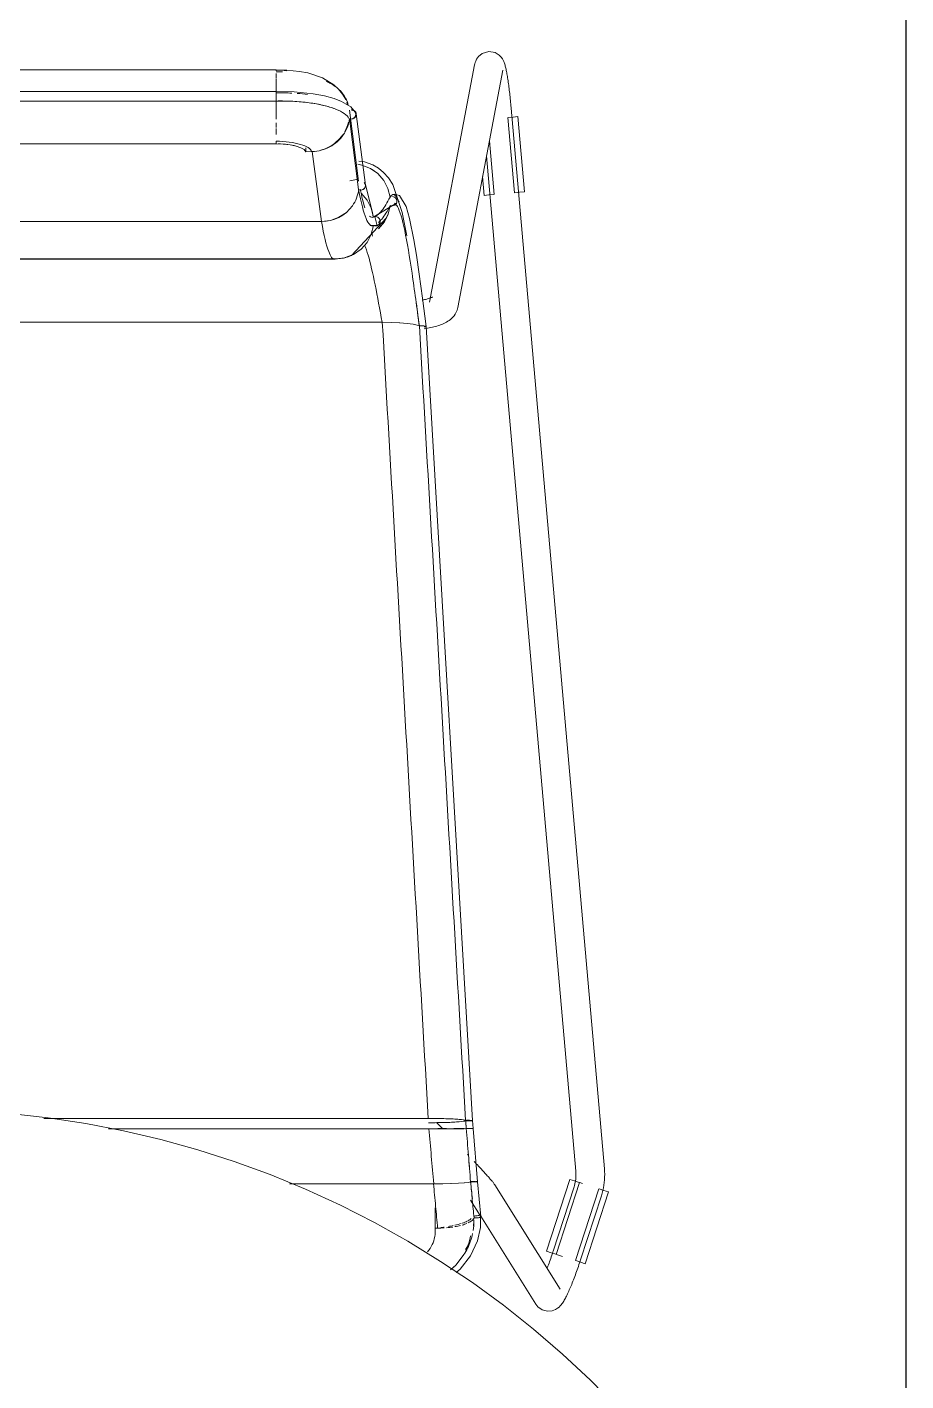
# Model space of a CAD drawing. Header units: millimetres. Extents: x 155927 to 317870, y -36033 to 97293.
# Drawn here: x 207523 to 207890, y 12593 to 13158 of the extents above; entities that cross this region are included whole.
import ezdxf

# ---------------------------------------------------------------- set-up
doc = ezdxf.new("R2010")
doc.units = ezdxf.units.MM
doc.header["$MEASUREMENT"] = 0
doc.layers.add('I-FURN', color=8, linetype='CONTINUOUS', lineweight=9)
doc.layers.add('I-WALL', color=7, linetype='CONTINUOUS', lineweight=9)

msp = doc.modelspace()

# ---------------------------------------------------------------- linework, layer by layer
at = {"layer": 'I-FURN'}
for p, q in [((207710.5, 13145.04), (207710.13, 13144.24)), ((207711.25, 13146.12), (207710.5, 13145.04)), ((207712.83, 13147.45), (207711.25, 13146.12)), ((207712.83, 13147.45), (207715.58, 13148.28)), ((207715.58, 13148.28), (207718.34, 13147.8)), ((207718.34, 13147.8), (207719.99, 13146.75)), ((207719.99, 13146.75), (207720.85, 13145.85)), ((207720.85, 13145.85), (207721.33, 13145.14)), ((207721.33, 13145.14), (207721.63, 13144.58)), ((207721.63, 13144.58), (207721.85, 13144.11)), ((207626.79, 13140.5), (207331.93, 13140.5)), ((207626.79, 13140.33), (207626.79, 13140.5)), ((207631.3, 13140.42), (207626.79, 13140.5)), ((207626.79, 13140.48), (207626.79, 13140.2)), ((207626.79, 13139.01), (207626.79, 13137.26)), ((207636.51, 13139.9), (207631.3, 13140.42)), ((207640.01, 13139.25), (207636.51, 13139.9)), ((207646.16, 13137.23), (207640.01, 13139.25)), ((207709.69, 13142.69), (207690.88, 13043.4)), ((207702.67, 13041.16), (207721.48, 13140.45)), ((207709.78, 13143.1), (207709.69, 13142.69)), ((207709.92, 13143.62), (207709.78, 13143.1)), ((207710.13, 13144.24), (207709.92, 13143.62)), ((207721.85, 13144.11), (207722.02, 13143.68)), ((207722.02, 13143.68), (207722.16, 13143.28)), ((207722.16, 13143.28), (207722.28, 13142.88)), ((207722.28, 13142.88), (207722.4, 13142.48)), ((207722.4, 13142.48), (207722.51, 13142.08)), ((207722.51, 13142.08), (207722.61, 13141.67)), ((207722.61, 13141.67), (207722.71, 13141.24)), ((207722.71, 13141.24), (207722.81, 13140.8)), ((207722.81, 13140.8), (207722.9, 13140.34)), ((207722.9, 13140.34), (207723, 13139.86)), ((207723, 13139.86), (207723.1, 13139.37)), ((207723.1, 13139.37), (207723.19, 13138.85)), ((207723.19, 13138.85), (207723.28, 13138.32)), ((207626.79, 13136.98), (207626.79, 13134.4)), ((207626.79, 13131.22), (207626.79, 13134.24)), ((207626.79, 13134.23), (207626.79, 13131.22)), ((207650.88, 13134.36), (207646.16, 13137.23)), ((207652.85, 13132.52), (207650.88, 13134.36)), ((207723.28, 13138.32), (207723.38, 13137.77)), ((207723.38, 13137.77), (207723.47, 13137.2)), ((207723.47, 13137.2), (207723.56, 13136.61)), ((207723.56, 13136.61), (207723.65, 13136.01)), ((207723.65, 13136.01), (207723.74, 13135.39)), ((207723.74, 13135.39), (207723.83, 13134.76)), ((207723.83, 13134.76), (207723.92, 13134.11)), ((207723.92, 13134.11), (207724.01, 13133.44)), ((207724.01, 13133.44), (207724.1, 13132.77)), ((207626.79, 13131.46), (207331.93, 13131.46)), ((207331.93, 13127.5), (207626.79, 13127.5)), ((207626.79, 13131.46), (207626.79, 13127.61)), ((207634.35, 13131.32), (207626.79, 13131.46)), ((207626.79, 13131.39), (207626.79, 13131.46)), ((207626.79, 13131.2), (207626.79, 13131.39)), ((207626.79, 13130.89), (207626.79, 13131.2)), ((207626.79, 13130.5), (207626.79, 13130.89)), ((207626.79, 13130.05), (207626.79, 13130.5)), ((207626.79, 13129.56), (207626.79, 13130.05)), ((207626.79, 13129.06), (207626.79, 13129.56)), ((207626.79, 13128.58), (207626.79, 13129.06)), ((207626.79, 13128.17), (207626.79, 13128.58)), ((207626.79, 13127.84), (207626.79, 13128.17)), ((207626.79, 13127.61), (207626.79, 13127.84)), ((207626.79, 13123.72), (207626.79, 13127.53)), ((207626.79, 13127.53), (207626.79, 13123.72)), ((207633.01, 13127.42), (207626.79, 13127.5)), ((207639.57, 13126.89), (207633.01, 13127.42)), ((207642.23, 13130.52), (207634.35, 13131.32)), ((207646.95, 13129.65), (207642.23, 13130.52)), ((207650.99, 13128.57), (207646.95, 13129.65)), ((207654.16, 13127.38), (207650.99, 13128.57)), ((207654.52, 13130.45), (207652.85, 13132.52)), ((207657.99, 13125.08), (207654.16, 13127.38)), ((207655.86, 13128.18), (207654.52, 13130.45)), ((207724.1, 13132.77), (207724.18, 13132.08)), ((207724.18, 13132.08), (207724.27, 13131.38)), ((207724.27, 13131.38), (207724.35, 13130.67)), ((207724.35, 13130.67), (207724.43, 13129.95)), ((207724.43, 13129.95), (207724.51, 13129.23)), ((207724.51, 13129.23), (207724.59, 13128.49)), ((207724.59, 13128.49), (207724.66, 13127.76)), ((207724.66, 13127.76), (207724.74, 13127.01)), ((207626.79, 13123.52), (207626.79, 13119.97)), ((207643.59, 13126.3), (207639.57, 13126.89)), ((207648.02, 13125.33), (207643.59, 13126.3)), ((207651.46, 13124.24), (207648.02, 13125.33)), ((207657.4, 13123.75), (207661.24, 13094.06)), ((207659.88, 13122.69), (207657.99, 13125.08)), ((207660.24, 13122.19), (207664.09, 13092.42)), ((207724.74, 13127.01), (207724.81, 13126.26)), ((207724.81, 13126.26), (207724.88, 13125.51)), ((207724.88, 13125.51), (207724.95, 13124.76)), ((207724.95, 13124.76), (207724.96, 13124.6)), ((207763.91, 12681.28), (207724.96, 13124.6)), ((207626.79, 13118.34), (207626.79, 13116.5)), ((207626.79, 13115.98), (207626.79, 13113.51)), ((207661.26, 13090.51), (207657.42, 13120.21)), ((207658.17, 13117.78), (207657.85, 13120.22)), ((207723.54, 13120.62), (207726.3, 13089.21)), ((207723.67, 13120.64), (207725.73, 13120.82)), ((207725.73, 13120.82), (207727.78, 13121)), ((207727.78, 13121), (207730.54, 13089.59)), ((207717.86, 13088.47), (207715.88, 13110.95)), ((207626.79, 13109.66), (207331.93, 13109.66)), ((207331.93, 13109.6), (207626.79, 13109.6)), ((207626.79, 13109.6), (207629.82, 13109.49)), ((207629.82, 13109.49), (207632.67, 13109.17)), ((207632.67, 13109.17), (207635.17, 13108.66)), ((207635.17, 13108.66), (207637.15, 13107.99)), ((207637.15, 13107.99), (207638.5, 13107.2)), ((207638.5, 13107.2), (207639.14, 13106.34)), ((207639.14, 13106.34), (207639.14, 13108.01)), ((207639.14, 13106.34), (207641.86, 13106.41)), ((207641.86, 13106.41), (207645.72, 13077.13)), ((207660.89, 13101.12), (207662.63, 13100.75)), ((207662.64, 13100.75), (207660.9, 13101.12)), ((207663.63, 13102.09), (207661.36, 13102.38)), ((207666.15, 13099.35), (207662.64, 13100.75)), ((207667.23, 13100.8), (207663.63, 13102.09)), ((207669.24, 13097.18), (207666.15, 13099.35)), ((207669.5, 13099.45), (207667.23, 13100.8)), ((207671.67, 13097.68), (207669.5, 13099.45)), ((207714.67, 13104.58), (207751.95, 12680.23)), ((207661.12, 13094.84), (207657.63, 13094.15)), ((207663.85, 13093.09), (207663.56, 13093.48)), ((207666.87, 13098.93), (207669.24, 13097.18)), ((207671.72, 13094.35), (207669.24, 13097.18)), ((207673.66, 13095.43), (207671.67, 13097.68)), ((207673.46, 13091.03), (207671.72, 13094.35)), ((207675.48, 13092.61), (207673.66, 13095.43)), ((207712.93, 13095.99), (207713.63, 13088.1)), ((207661.73, 13090.35), (207662.23, 13090.32)), ((207662.23, 13090.32), (207662.72, 13090.4)), ((207664.76, 13086.14), (207662.25, 13089.02)), ((207662.72, 13090.4), (207663.17, 13090.59)), ((207663.17, 13090.59), (207663.56, 13090.89)), ((207663.56, 13090.89), (207663.85, 13091.27)), ((207664.04, 13092.65), (207663.85, 13093.09)), ((207663.85, 13091.27), (207664.04, 13091.71)), ((207664.11, 13092.18), (207664.04, 13092.65)), ((207664.04, 13091.71), (207664.11, 13092.18)), ((207664.08, 13092.49), (207667.05, 13080.88)), ((207674.36, 13087.4), (207673.46, 13091.03)), ((207676.18, 13088.62), (207675.27, 13088.32)), ((207679.47, 13080.89), (207675.48, 13092.61)), ((207678.37, 13088.09), (207676.18, 13088.62)), ((207681.14, 13083.45), (207678.37, 13088.09)), ((207715.67, 13088.28), (207713.63, 13088.1)), ((207717.73, 13088.46), (207715.67, 13088.28)), ((207728.49, 13089.41), (207726.43, 13089.22)), ((207730.54, 13089.59), (207728.49, 13089.41)), ((207656.14, 13081), (207658.63, 13083.75)), ((207666.51, 13082.75), (207664.76, 13086.14)), ((207667.4, 13079.03), (207666.51, 13082.75)), ((207677.04, 13084.84), (207667.65, 13079.13)), ((207674.41, 13083.92), (207673.62, 13080.3)), ((207673.63, 13080.3), (207674.41, 13083.91)), ((207674.83, 13087.57), (207674.36, 13087.4)), ((207674.36, 13087.4), (207674.83, 13087.56)), ((207674.89, 13083.77), (207674.41, 13083.92)), ((207674.41, 13083.91), (207674.89, 13083.76)), ((207675.39, 13083.74), (207674.89, 13083.77)), ((207674.89, 13083.76), (207675.39, 13083.73)), ((207675.33, 13087.61), (207675.82, 13087.53)), ((207675.83, 13087.53), (207675.33, 13087.61)), ((207675.88, 13083.83), (207675.39, 13083.74)), ((207675.39, 13083.73), (207675.88, 13083.82)), ((207675.82, 13087.53), (207676.28, 13087.34)), ((207676.28, 13087.34), (207675.83, 13087.53)), ((207676.33, 13084.03), (207675.88, 13083.83)), ((207675.88, 13083.82), (207676.33, 13084.03)), ((207676.28, 13087.34), (207676.67, 13087.03)), ((207676.67, 13087.03), (207676.28, 13087.34)), ((207676.7, 13084.35), (207676.33, 13084.03)), ((207676.33, 13084.03), (207676.71, 13084.35)), ((207676.67, 13087.03), (207676.97, 13086.64)), ((207676.97, 13086.64), (207676.67, 13087.03)), ((207676.99, 13084.75), (207676.7, 13084.35)), ((207676.71, 13084.35), (207677, 13084.75)), ((207676.97, 13086.64), (207677.16, 13086.18)), ((207677.17, 13086.18), (207676.97, 13086.64)), ((207677.18, 13085.21), (207676.99, 13084.75)), ((207677, 13084.75), (207677.18, 13085.21)), ((207677.16, 13086.18), (207677.23, 13085.7)), ((207677.24, 13085.7), (207677.17, 13086.18)), ((207677.23, 13085.7), (207677.18, 13085.21)), ((207677.18, 13085.21), (207677.24, 13085.7)), ((207682.55, 13078.45), (207681.14, 13083.45)), ((207645.72, 13077.13), (207313, 13077.13)), ((207313, 13077.13), (207645.72, 13077.13)), ((207645.72, 13077.13), (207649.49, 13077.61)), ((207649.49, 13077.61), (207653.03, 13078.93)), ((207653.03, 13078.93), (207656.14, 13081)), ((207672.93, 13078.65), (207658.33, 13062.95)), ((207667.05, 13080.88), (207667.37, 13079.01)), ((207667.4, 13079.03), (207667.87, 13079.19)), ((207667.87, 13079.19), (207667.4, 13079.03)), ((207667.87, 13079.19), (207668.37, 13079.23)), ((207668.37, 13079.23), (207667.87, 13079.19)), ((207668.92, 13075.42), (207668.08, 13079.32)), ((207668.37, 13079.23), (207668.86, 13079.15)), ((207668.86, 13079.15), (207668.37, 13079.23)), ((207668.86, 13079.15), (207669.31, 13078.95)), ((207669.31, 13078.95), (207668.86, 13079.15)), ((207669.31, 13078.95), (207669.69, 13078.63)), ((207669.7, 13078.63), (207669.31, 13078.95)), ((207671.98, 13076.98), (207669.58, 13074.14)), ((207669.59, 13074.14), (207671.99, 13076.98)), ((207669.69, 13078.63), (207669.99, 13078.23)), ((207669.99, 13078.23), (207669.7, 13078.63)), ((207669.99, 13078.23), (207670.17, 13077.77)), ((207670.18, 13077.77), (207669.99, 13078.23)), ((207670.17, 13076.79), (207669.99, 13076.33)), ((207669.99, 13076.33), (207670.18, 13076.79)), ((207670.17, 13077.77), (207670.24, 13077.28)), ((207670.24, 13077.28), (207670.17, 13076.79)), ((207670.25, 13077.28), (207670.18, 13077.77)), ((207670.18, 13076.79), (207670.25, 13077.28)), ((207673.62, 13080.3), (207671.98, 13076.98)), ((207671.99, 13076.98), (207673.63, 13080.3)), ((207681.37, 13071.23), (207679.47, 13080.89)), ((207684.35, 13069.44), (207682.55, 13078.45)), ((207666.48, 13071.75), (207664.75, 13068.42)), ((207664.76, 13068.42), (207666.49, 13071.75)), ((207669.22, 13075.56), (207666.34, 13075.51)), ((207666.51, 13071.81), (207667.4, 13075.52)), ((207667.87, 13075.37), (207667.4, 13075.53)), ((207667.4, 13075.52), (207667.87, 13075.36)), ((207668.37, 13075.33), (207667.87, 13075.37)), ((207667.87, 13075.36), (207668.37, 13075.32)), ((207668.86, 13075.41), (207668.37, 13075.33)), ((207668.37, 13075.32), (207668.86, 13075.41)), ((207669.31, 13075.61), (207668.86, 13075.41)), ((207668.86, 13075.41), (207669.31, 13075.61)), ((207669.69, 13075.93), (207669.31, 13075.61)), ((207669.31, 13075.61), (207669.7, 13075.92)), ((207669.99, 13076.33), (207669.69, 13075.93)), ((207669.7, 13075.92), (207669.99, 13076.33)), ((207662.25, 13065.55), (207659.11, 13063.38)), ((207659.11, 13063.37), (207662.25, 13065.54)), ((207664.75, 13068.42), (207662.25, 13065.55)), ((207662.25, 13065.54), (207664.76, 13068.42)), ((207685.38, 13063.12), (207684.35, 13069.44)), ((207651.75, 13061.53), (207306.97, 13061.53)), ((207306.97, 13061.53), (207651.75, 13061.53)), ((207307.5, 13061.38), (207612.3, 13061.38)), ((207612.3, 13061.38), (207651.21, 13061.38)), ((207654.96, 13061.82), (207651.21, 13061.38)), ((207655.54, 13062.01), (207651.75, 13061.54)), ((207651.75, 13061.53), (207655.54, 13062.01)), ((207659.43, 13063.55), (207654.96, 13061.82)), ((207659.11, 13063.38), (207655.54, 13062.01)), ((207655.54, 13062.01), (207659.11, 13063.37)), ((207658.33, 13062.95), (207656.4, 13062.25)), ((207686.57, 13055.1), (207685.38, 13063.12)), ((207687.92, 13045.17), (207686.57, 13055.1)), ((207688.33, 13044.42), (207687.84, 13044.32)), ((207689.47, 13033.32), (207687.92, 13045.17)), ((207688.8, 13044.52), (207688.33, 13044.42)), ((207689.24, 13044.63), (207688.8, 13044.52)), ((207689.67, 13044.73), (207689.24, 13044.63)), ((207690.06, 13044.84), (207689.67, 13044.73)), ((207690.43, 13044.95), (207690.06, 13044.84)), ((207690.76, 13045.06), (207690.43, 13044.95)), ((207691.07, 13045.16), (207690.76, 13045.06)), ((207691.33, 13045.26), (207691.07, 13045.16)), ((207691.57, 13045.36), (207691.33, 13045.26)), ((207691.76, 13045.45), (207691.57, 13045.36)), ((207691.91, 13045.52), (207691.76, 13045.45)), ((207692, 13045.57), (207691.91, 13045.52)), ((207692.07, 13045.61), (207692, 13045.57)), ((207692.1, 13045.63), (207692.07, 13045.61)), ((207700.62, 13037.2), (207700.09, 13036.69)), ((207701.13, 13037.8), (207700.62, 13037.2)), ((207701.61, 13038.49), (207701.13, 13037.8)), ((207702.05, 13039.28), (207701.61, 13038.49)), ((207702.41, 13040.17), (207702.05, 13039.28)), ((207702.67, 13041.16), (207702.41, 13040.17)), ((207671.06, 13035.03), (207287.66, 13035.03)), ((207287.66, 13035.03), (207671.06, 13035.03)), ((207674.83, 13034.97), (207671.06, 13035.03)), ((207671.14, 13035.03), (207674.83, 13034.97)), ((207678.36, 13034.82), (207674.83, 13034.97)), ((207674.89, 13034.97), (207678.37, 13034.82)), ((207681.47, 13034.58), (207678.36, 13034.82)), ((207678.41, 13034.82), (207681.47, 13034.58)), ((207683.96, 13034.27), (207681.47, 13034.58)), ((207681.5, 13034.58), (207683.96, 13034.27)), ((207685.71, 13033.9), (207683.96, 13034.27)), ((207683.97, 13034.27), (207685.71, 13033.9)), ((207685.71, 13033.9), (207686.61, 13033.5)), ((207686.61, 13033.5), (207685.71, 13033.9)), ((207687.08, 13033.52), (207686.61, 13033.5)), ((207686.61, 13033.5), (207687.08, 13033.52)), ((207687.58, 13033.53), (207687.08, 13033.52)), ((207687.08, 13033.52), (207687.58, 13033.53)), ((207688.07, 13033.52), (207687.58, 13033.53)), ((207687.58, 13033.53), (207688.07, 13033.52)), ((207688.52, 13033.5), (207688.07, 13033.52)), ((207688.07, 13033.52), (207688.53, 13033.5)), ((207688.91, 13033.46), (207688.52, 13033.5)), ((207688.53, 13033.5), (207688.91, 13033.46)), ((207688.56, 13033.13), (207688.94, 13033.17)), ((207688.94, 13033.17), (207688.56, 13033.13)), ((207689.37, 13032.41), (207688.67, 13032.29)), ((207689.21, 13033.42), (207688.91, 13033.46)), ((207688.91, 13033.46), (207689.21, 13033.42)), ((207688.94, 13033.17), (207689.23, 13033.21)), ((207689.23, 13033.21), (207688.94, 13033.17)), ((207690.06, 13032.53), (207689.37, 13032.41)), ((207689.41, 13033.26), (207689.47, 13033.32)), ((207689.48, 13033.31), (207689.42, 13033.26)), ((207689.48, 13033.31), (207708.76, 12701.41)), ((207690.75, 13032.67), (207690.06, 13032.53)), ((207691.41, 13032.81), (207690.75, 13032.67)), ((207692.07, 13032.96), (207691.41, 13032.81)), ((207692.71, 13033.12), (207692.07, 13032.96)), ((207693.34, 13033.3), (207692.71, 13033.12)), ((207693.96, 13033.48), (207693.34, 13033.3)), ((207694.56, 13033.67), (207693.96, 13033.48)), ((207695.16, 13033.88), (207694.56, 13033.67)), ((207695.74, 13034.1), (207695.16, 13033.88)), ((207696.31, 13034.33), (207695.74, 13034.1)), ((207696.87, 13034.59), (207696.31, 13034.33)), ((207697.42, 13034.86), (207696.87, 13034.59)), ((207697.95, 13035.15), (207697.42, 13034.86)), ((207698.5, 13035.47), (207697.95, 13035.15)), ((207699.03, 13035.83), (207698.5, 13035.47)), ((207699.56, 13036.23), (207699.03, 13035.83)), ((207700.09, 13036.69), (207699.56, 13036.23)), ((207531.53, 12702.58), (207515.63, 12704.35)), ((207690.31, 12702.3), (207529.74, 12702.3)), ((207529.74, 12702.3), (207690.31, 12702.3)), ((207547.35, 12700.18), (207531.53, 12702.58)), ((207563.06, 12697.14), (207547.35, 12700.18)), ((207690.58, 12697.98), (207556.83, 12697.98)), ((207556.83, 12697.98), (207690.58, 12697.98)), ((207694.1, 12702.27), (207690.31, 12702.3)), ((207690.42, 12700.51), (207694.1, 12700.54)), ((207694.36, 12697.99), (207690.58, 12697.98)), ((207690.58, 12697.98), (207694.36, 12697.99)), ((207696.37, 12697.99), (207693.8, 12700.66)), ((207697.66, 12702.2), (207694.1, 12702.27)), ((207694.1, 12700.54), (207697.65, 12700.62)), ((207697.93, 12697.99), (207694.36, 12697.99)), ((207694.36, 12697.99), (207697.93, 12697.99)), ((207694.37, 12698.11), (207697.92, 12698.1)), ((207697.93, 12698.1), (207694.37, 12698.11)), ((207697.65, 12700.62), (207700.77, 12700.74)), ((207700.79, 12702.07), (207697.66, 12702.2)), ((207701.06, 12698), (207697.93, 12697.99)), ((207697.93, 12697.99), (207701.06, 12698)), ((207700.77, 12700.74), (207703.27, 12700.9)), ((207703.29, 12701.91), (207700.79, 12702.07)), ((207701.05, 12698.09), (207703.54, 12698.08)), ((207703.55, 12698.08), (207701.05, 12698.09)), ((207701.06, 12698), (207703.57, 12698.01)), ((207703.56, 12698.01), (207701.07, 12698)), ((207703.27, 12700.9), (207705.02, 12701.1)), ((207705.04, 12701.72), (207703.29, 12701.91)), ((207703.54, 12698.08), (207705.3, 12698.07)), ((207705.3, 12698.07), (207703.55, 12698.08)), ((207705.31, 12698.02), (207703.57, 12698.01)), ((207703.57, 12698.01), (207705.32, 12698.02)), ((207705.02, 12701.1), (207705.92, 12701.31)), ((207705.93, 12701.51), (207705.04, 12701.72)), ((207706.2, 12698.04), (207705.31, 12698.02)), ((207705.32, 12698.02), (207706.2, 12698.04)), ((207705.92, 12701.31), (207706.39, 12701.3)), ((207706.4, 12701.51), (207705.93, 12701.51)), ((207706.19, 12698.05), (207706.66, 12698.05)), ((207706.67, 12698.05), (207706.2, 12698.05)), ((207706.67, 12698.04), (207706.2, 12698.04)), ((207706.2, 12698.04), (207706.67, 12698.04)), ((207706.39, 12701.3), (207706.89, 12701.3)), ((207706.9, 12701.52), (207706.4, 12701.51)), ((207706.66, 12698.05), (207707.16, 12698.05)), ((207707.16, 12698.05), (207706.67, 12698.05)), ((207707.17, 12698.04), (207706.67, 12698.04)), ((207706.67, 12698.04), (207707.17, 12698.04)), ((207706.89, 12701.3), (207707.38, 12701.3)), ((207707.39, 12701.51), (207706.9, 12701.52)), ((207707.16, 12698.05), (207707.65, 12698.05)), ((207707.65, 12698.05), (207707.16, 12698.05)), ((207707.66, 12698.04), (207707.17, 12698.04)), ((207707.17, 12698.04), (207707.66, 12698.04)), ((207707.38, 12701.3), (207707.83, 12701.31)), ((207707.84, 12701.5), (207707.39, 12701.51)), ((207707.65, 12698.05), (207708.1, 12698.05)), ((207708.11, 12698.05), (207707.65, 12698.05)), ((207708.11, 12698.04), (207707.66, 12698.04)), ((207707.66, 12698.04), (207708.11, 12698.04)), ((207707.83, 12701.31), (207708.21, 12701.33)), ((207708.22, 12701.48), (207707.84, 12701.5)), ((207708.1, 12698.05), (207708.48, 12698.05)), ((207708.49, 12698.05), (207708.11, 12698.05)), ((207708.49, 12698.04), (207708.11, 12698.04)), ((207708.11, 12698.04), (207708.49, 12698.04)), ((207708.21, 12701.33), (207708.51, 12701.35)), ((207708.51, 12701.46), (207708.22, 12701.48)), ((207708.48, 12698.05), (207708.78, 12698.05)), ((207708.78, 12698.05), (207708.49, 12698.05)), ((207708.78, 12698.04), (207708.49, 12698.04)), ((207708.49, 12698.04), (207708.79, 12698.04)), ((207708.7, 12701.43), (207708.51, 12701.46)), ((207708.51, 12701.35), (207708.7, 12701.38)), ((207708.76, 12701.41), (207708.7, 12701.43)), ((207708.7, 12701.38), (207708.76, 12701.41)), ((207709.04, 12698.05), (207708.77, 12701.41)), ((207708.78, 12698.05), (207708.97, 12698.05)), ((207708.97, 12698.05), (207708.78, 12698.04)), ((207708.97, 12698.05), (207708.78, 12698.05)), ((207708.79, 12698.04), (207708.97, 12698.05)), ((207708.97, 12698.05), (207709.04, 12698.05)), ((207709.04, 12698.05), (207708.97, 12698.05)), ((207708.97, 12698.05), (207709.04, 12698.05)), ((207709.04, 12698.05), (207708.97, 12698.05)), ((207709.04, 12698.05), (207710.86, 12675.85)), ((207578.63, 12693.48), (207563.06, 12697.14)), ((207594.05, 12689.2), (207578.63, 12693.48)), ((207609.28, 12684.31), (207594.05, 12689.2)), ((207707.14, 12686.8), (207706.65, 12687.31)), ((207624.3, 12678.81), (207609.28, 12684.31)), ((207709.95, 12683.83), (207709.49, 12684.32)), ((207710.4, 12683.36), (207709.95, 12683.83)), ((207710.84, 12682.89), (207710.4, 12683.36)), ((207711.27, 12682.42), (207710.84, 12682.89)), ((207711.69, 12681.97), (207711.27, 12682.42)), ((207712.11, 12681.53), (207711.69, 12681.97)), ((207712.51, 12681.09), (207712.11, 12681.53)), ((207712.9, 12680.67), (207712.51, 12681.09)), ((207713.28, 12680.25), (207712.9, 12680.67)), ((207763.92, 12681.24), (207763.91, 12681.28)), ((207763.99, 12680.1), (207763.92, 12681.24)), ((207639.1, 12672.72), (207624.3, 12678.81)), ((207632.4, 12675.02), (207692.52, 12675.02)), ((207692.52, 12675.02), (207632.4, 12675.02)), ((207692.52, 12675.02), (207696.28, 12675.04)), ((207696.28, 12675.04), (207692.64, 12675.02)), ((207699.82, 12675.12), (207696.37, 12675.04)), ((207696.38, 12675.04), (207699.81, 12675.12)), ((207699.81, 12675.12), (207702.91, 12675.23)), ((207702.92, 12675.23), (207699.88, 12675.12)), ((207702.91, 12675.23), (207705.39, 12675.38)), ((207705.39, 12675.38), (207702.95, 12675.23)), ((207705.39, 12675.38), (207707.13, 12675.56)), ((207707.13, 12675.56), (207705.41, 12675.38)), ((207708.01, 12675.75), (207707.13, 12675.56)), ((207707.13, 12675.56), (207708.02, 12675.75)), ((207708.48, 12675.75), (207708.01, 12675.75)), ((207708.02, 12675.75), (207708.49, 12675.75)), ((207708.5, 12675.95), (207708.03, 12675.94)), ((207708.03, 12675.94), (207708.5, 12675.95)), ((207708.98, 12675.74), (207708.48, 12675.75)), ((207708.49, 12675.75), (207708.99, 12675.74)), ((207709, 12675.95), (207708.5, 12675.95)), ((207708.5, 12675.95), (207709, 12675.95)), ((207709.47, 12675.75), (207708.98, 12675.74)), ((207708.99, 12675.74), (207709.48, 12675.75)), ((207709.49, 12675.94), (207709, 12675.95)), ((207709, 12675.95), (207709.49, 12675.94)), ((207709.93, 12675.76), (207709.47, 12675.75)), ((207709.48, 12675.75), (207709.93, 12675.76)), ((207709.94, 12675.93), (207709.49, 12675.94)), ((207709.49, 12675.94), (207709.94, 12675.93)), ((207709.93, 12675.76), (207710.31, 12675.77)), ((207710.31, 12675.77), (207709.93, 12675.76)), ((207710.1, 12675.93), (207709.94, 12675.93)), ((207709.94, 12675.93), (207710.1, 12675.93)), ((207710.31, 12675.77), (207710.61, 12675.8)), ((207710.6, 12675.8), (207710.31, 12675.77)), ((207710.62, 12675.9), (207710.32, 12675.92)), ((207710.32, 12675.92), (207710.61, 12675.9)), ((207710.61, 12675.9), (207710.8, 12675.87)), ((207710.61, 12675.8), (207710.8, 12675.82)), ((207710.8, 12675.87), (207710.62, 12675.9)), ((207710.87, 12675.85), (207710.8, 12675.87)), ((207710.8, 12675.87), (207710.86, 12675.85)), ((207710.86, 12675.85), (207710.8, 12675.82)), ((207710.8, 12675.82), (207710.87, 12675.85)), ((207710.87, 12675.85), (207712.29, 12661.35)), ((207713.65, 12679.85), (207713.28, 12680.25)), ((207714.01, 12679.46), (207713.65, 12679.85)), ((207714.35, 12679.08), (207714.01, 12679.46)), ((207714.68, 12678.72), (207714.35, 12679.08)), ((207714.99, 12678.37), (207714.68, 12678.72)), ((207715.3, 12678.03), (207714.99, 12678.37)), ((207715.58, 12677.71), (207715.3, 12678.03)), ((207715.86, 12677.4), (207715.58, 12677.71)), ((207716.11, 12677.1), (207715.86, 12677.4)), ((207716.36, 12676.82), (207716.11, 12677.1)), ((207716.59, 12676.56), (207716.36, 12676.82)), ((207716.8, 12676.31), (207716.59, 12676.56)), ((207717, 12676.06), (207716.8, 12676.31)), ((207717.19, 12675.83), (207717, 12676.06)), ((207717.37, 12675.61), (207717.19, 12675.83)), ((207717.54, 12675.39), (207717.37, 12675.61)), ((207717.72, 12675.16), (207717.54, 12675.39)), ((207717.9, 12674.9), (207717.72, 12675.16)), ((207718.12, 12674.58), (207717.9, 12674.9)), ((207749.47, 12676.81), (207739.78, 12646.81)), ((207743.82, 12645.5), (207753.51, 12675.51)), ((207749.47, 12676.81), (207751.42, 12676.18)), ((207751.58, 12674.97), (207751.41, 12674.33)), ((207751.42, 12676.18), (207753.39, 12675.55)), ((207751.72, 12675.62), (207751.58, 12674.97)), ((207751.83, 12676.27), (207751.72, 12675.62)), ((207751.92, 12676.93), (207751.83, 12676.27)), ((207751.98, 12677.59), (207751.92, 12676.93)), ((207751.96, 12680.23), (207752, 12679.57)), ((207752.01, 12678.25), (207751.98, 12677.59)), ((207752, 12679.57), (207752.02, 12678.91)), ((207752.02, 12678.91), (207752.01, 12678.25)), ((207753.61, 12675.48), (207754.77, 12675.1)), ((207763.68, 12674.4), (207763.84, 12675.54)), ((207763.84, 12675.54), (207763.94, 12676.67)), ((207763.94, 12676.67), (207764, 12677.81)), ((207764.02, 12678.96), (207763.99, 12680.1)), ((207764, 12677.81), (207764.02, 12678.96)), ((207653.63, 12666.04), (207639.1, 12672.72)), ((207745.42, 12630.99), (207718.12, 12674.58)), ((207751.21, 12673.67), (207742.5, 12646.86)), ((207751.22, 12673.7), (207751.21, 12673.67)), ((207751.41, 12674.33), (207751.22, 12673.7)), ((207761.58, 12672.9), (207751.89, 12642.9)), ((207753.91, 12643.15), (207762.63, 12669.97)), ((207765.62, 12671.6), (207755.93, 12641.59)), ((207761.7, 12672.87), (207763.67, 12672.23)), ((207762.63, 12669.97), (207762.96, 12671.06)), ((207762.96, 12671.06), (207763.24, 12672.16)), ((207763.24, 12672.16), (207763.49, 12673.28)), ((207763.49, 12673.28), (207763.68, 12674.4)), ((207763.67, 12672.23), (207765.62, 12671.6)), ((207667.89, 12658.78), (207653.63, 12666.04)), ((207693.23, 12655.22), (207693.23, 12664.97)), ((207707.95, 12668.21), (207712.01, 12661.73)), ((207681.85, 12650.96), (207667.89, 12658.78)), ((207712.08, 12656.79), (207712.17, 12662.25)), ((207712.22, 12661.39), (207735.25, 12624.62)), ((207694.22, 12656.46), (207693.17, 12656.46)), ((207710.87, 12651.14), (207712.08, 12656.79)), ((207695.48, 12642.58), (207681.85, 12650.96)), ((207705.39, 12645.53), (207707.3, 12649.22)), ((207707.96, 12644.83), (207710.87, 12651.14)), ((207741.73, 12646.18), (207739.78, 12646.81)), ((207742.16, 12645.84), (207742.39, 12646.53)), ((207742.39, 12646.53), (207742.5, 12646.86)), ((207708.77, 12633.67), (207695.48, 12642.58)), ((207699.56, 12639.01), (207701.89, 12640.96)), ((207701.89, 12640.96), (207705.39, 12645.53)), ((207703.63, 12639.3), (207707.96, 12644.83)), ((207740.29, 12640.5), (207740.53, 12641.14)), ((207740.53, 12641.14), (207740.76, 12641.79)), ((207740.76, 12641.79), (207741, 12642.44)), ((207741, 12642.44), (207741.23, 12643.11)), ((207741.23, 12643.11), (207741.47, 12643.78)), ((207741.47, 12643.78), (207741.7, 12644.46)), ((207741.7, 12644.46), (207741.93, 12645.15)), ((207743.7, 12645.54), (207741.73, 12646.18)), ((207741.93, 12645.15), (207742.16, 12645.84)), ((207743.92, 12645.47), (207746.4, 12644.67)), ((207753.98, 12642.22), (207752.01, 12642.86)), ((207753.02, 12640.48), (207753.27, 12641.22)), ((207753.27, 12641.22), (207753.52, 12641.95)), ((207753.52, 12641.95), (207753.76, 12642.69)), ((207753.76, 12642.69), (207753.91, 12643.15)), ((207755.93, 12641.59), (207753.98, 12642.22)), ((207701.92, 12637.93), (207703.63, 12639.3)), ((207740.06, 12639.88), (207740.29, 12640.5)), ((207750.99, 12634.88), (207751.25, 12635.54)), ((207751.25, 12635.54), (207751.5, 12636.22)), ((207751.5, 12636.22), (207751.76, 12636.91)), ((207751.76, 12636.91), (207752.01, 12637.61)), ((207752.01, 12637.61), (207752.27, 12638.32)), ((207752.27, 12638.32), (207752.52, 12639.03)), ((207752.52, 12639.03), (207752.77, 12639.75)), ((207752.77, 12639.75), (207753.02, 12640.48)), ((207721.69, 12624.24), (207708.77, 12633.67)), ((207748.54, 12629.03), (207748.78, 12629.54)), ((207748.78, 12629.54), (207749.01, 12630.07)), ((207749.01, 12630.07), (207749.25, 12630.61)), ((207749.25, 12630.61), (207749.5, 12631.18)), ((207749.5, 12631.18), (207749.74, 12631.75)), ((207749.74, 12631.75), (207749.99, 12632.35)), ((207749.99, 12632.35), (207750.24, 12632.96)), ((207750.24, 12632.96), (207750.49, 12633.59)), ((207750.49, 12633.59), (207750.74, 12634.23)), ((207750.74, 12634.23), (207750.99, 12634.88)), ((207734.22, 12614.29), (207721.69, 12624.24)), ((207736.15, 12623.5), (207735.25, 12624.62)), ((207745, 12623.47), (207745.47, 12623.94)), ((207745.47, 12623.94), (207745.84, 12624.36)), ((207745.84, 12624.36), (207746.15, 12624.76)), ((207746.15, 12624.76), (207746.43, 12625.16)), ((207746.43, 12625.16), (207746.68, 12625.54)), ((207746.68, 12625.54), (207746.92, 12625.93)), ((207746.92, 12625.93), (207747.16, 12626.33)), ((207747.16, 12626.33), (207747.39, 12626.74)), ((207747.39, 12626.74), (207747.62, 12627.17)), ((207747.62, 12627.17), (207747.85, 12627.61)), ((207747.85, 12627.61), (207748.08, 12628.07)), ((207748.08, 12628.07), (207748.31, 12628.54)), ((207748.31, 12628.54), (207748.54, 12629.03)), ((207736.15, 12623.5), (207737.88, 12622.28)), ((207737.88, 12622.28), (207740.11, 12621.69)), ((207740.11, 12621.69), (207742.08, 12621.86)), ((207742.08, 12621.86), (207743.46, 12622.39)), ((207743.46, 12622.39), (207744.37, 12622.95)), ((207744.37, 12622.95), (207745, 12623.47)), ((207746.34, 12603.85), (207734.22, 12614.29)), ((207758.04, 12592.94), (207746.34, 12603.85)), ((207769.29, 12581.56), (207758.04, 12592.94))]:
    msp.add_line(p, q, dxfattribs=at)
for centre, major_axis, ratio, start_param, end_param in [((207626.79, 13136.22), (-12.4, 0), 0.287441, 4.492176, 4.712389), ((207626.79, 13124.75), (0, -15.75), 0.000004, 0.290246, 0.472486), ((207662.14, 13092.19), (-1.96, 0), 0.955139, 1.359855, 3.903556), ((207645.59, 13092.2), (-15.78, 0), 0.955139, 2.787556, 3.029056), ((207645.59, 13092.2), (-15.78, 0), 0.955139, 1.579038, 2.545717), ((207645.59, 13092.2), (-15.78, 0), 0.955139, 2.545839, 2.787386)]:
    msp.add_ellipse(centre, major_axis=major_axis, ratio=ratio, start_param=start_param, end_param=end_param, dxfattribs=at)
for points in [[(207626.79, 13140.41), (207628.36, 13140.42), (207629.87, 13140.34), (207631.3, 13140.2)], [(207626.79, 13130.93), (207629, 13130.97), (207631.21, 13130.94), (207633.39, 13130.83)], [(207635.59, 13130.69), (207637.07, 13130.58), (207638.52, 13130.43), (207639.94, 13130.25)], [(207651.63, 13124.17), (207653.09, 13123.6), (207655.55, 13122.33), (207656.86, 13120.93), (207657.22, 13120.2)], [(207656.33, 13127.09), (207656.47, 13126.73), (207656.58, 13126.37), (207656.66, 13126)], [(207641.86, 13106.41), (207643.15, 13106.45), (207645.65, 13106.81), (207649.25, 13108.22), (207652.4, 13110.41), (207654.93, 13113.25), (207656.69, 13116.59), (207657.27, 13118.97), (207657.42, 13120.21)], [(207656.96, 13118.69), (207656.65, 13117.31), (207656.14, 13115.94), (207655.45, 13114.68)], [(207626.79, 13110.73), (207628.68, 13110.7), (207632.42, 13110.44), (207637.21, 13109.48), (207640.54, 13108.08), (207641.48, 13106.98), (207641.61, 13106.42)], [(207635.16, 13108.71), (207633.11, 13109.26), (207630.39, 13109.54), (207627.62, 13109.64)], [(207661.26, 13090.51), (207662.29, 13085.01), (207664.33, 13076.95), (207666.38, 13074.98), (207667.4, 13075.53)], [(207661.89, 13090.72), (207662.55, 13087.6), (207663.21, 13084.68), (207663.87, 13082.95)], [(207665.77, 13079.45), (207666.31, 13078.88), (207666.86, 13078.74), (207667.4, 13079.03)], [(207666.88, 13072.19), (207666.92, 13071.82), (207666.97, 13071.44), (207667.01, 13071.06)], [(207651.21, 13061.38), (207651.39, 13061.38), (207651.57, 13061.44), (207651.75, 13061.54)], [(207685.41, 13042.87), (207685.8, 13039.77), (207686.2, 13036.64), (207686.59, 13033.51)], [(207671.14, 13035.03), (207674.33, 12979.67), (207677.53, 12924.25), (207680.72, 12868.79)], [(207705.93, 12701.51), (207702.71, 12756.91), (207696.27, 12867.67), (207689.83, 12978.27), (207686.61, 13033.5)], [(207680.72, 12868.79), (207683.92, 12813.33), (207687.12, 12757.83), (207690.31, 12702.3)], [(207690.58, 12697.98), (207690.92, 12694.15), (207691.26, 12690.32), (207691.61, 12686.49)], [(207705.92, 12701.31), (207705.97, 12700.76), (207706.06, 12699.68), (207706.15, 12698.6), (207706.19, 12698.05)], [(207705.93, 12701.51), (207705.98, 12700.93), (207706.07, 12699.77), (207706.15, 12698.62), (207706.2, 12698.04)], [(207708.01, 12675.75), (207707.71, 12679.46), (207707.11, 12686.89), (207706.5, 12694.32), (207706.2, 12698.04)], [(207691.61, 12686.49), (207691.95, 12682.66), (207692.29, 12678.84), (207692.64, 12675.02)], [(207692.52, 12675.02), (207692.83, 12671.88), (207693.42, 12665.63), (207693.96, 12659.49), (207694.22, 12656.46)], [(207708.02, 12675.75), (207708.26, 12673.23), (207708.74, 12668.19), (207709.21, 12663.24), (207709.45, 12660.8)], [(207708.05, 12675.75), (207708.28, 12673.44), (207708.51, 12671.13), (207708.74, 12668.86)], [(207701.4, 12657.68), (207702.33, 12657.89), (207703.27, 12658.12), (207704.12, 12658.37)], [(207704.44, 12658.52), (207705.26, 12658.79), (207706.07, 12659.07), (207706.62, 12659.37)], [(207706.45, 12658.43), (207705.86, 12658.18), (207705.2, 12657.95), (207704.47, 12657.74)], [(207706.87, 12659.49), (207707.51, 12659.8), (207707.9, 12660.12), (207708.23, 12660.44)], [(207709.42, 12659.26), (207709.41, 12658), (207709.31, 12656.74), (207709.13, 12655.5)], [(207709.22, 12657.29), (207709.33, 12658.17), (207709.35, 12659.07), (207709.35, 12659.97)], [(207693.17, 12656.46), (207693.22, 12655.96), (207693.23, 12655.45), (207693.23, 12654.94)], [(207697, 12656.56), (207696.09, 12656.5), (207695.17, 12656.47), (207694.22, 12656.46)], [(207695.63, 12656.7), (207696.11, 12656.75), (207696.58, 12656.82), (207697.04, 12656.88)], [(207700.57, 12656.93), (207699.72, 12656.81), (207698.85, 12656.69), (207697.93, 12656.63)], [(207698.74, 12657.14), (207699.43, 12657.26), (207700.08, 12657.39), (207700.74, 12657.53)], [(207703.8, 12657.56), (207703.06, 12657.38), (207702.25, 12657.22), (207701.42, 12657.07)], [(207700.96, 12640.14), (207700.53, 12639.73), (207700.08, 12639.34), (207699.62, 12638.96)]]:
    msp.add_open_spline(points, degree=3, dxfattribs=at)
for points, knots in [([(207651.49, 13133.63), (207650.76, 13134.16), (207649.51, 13134.88), (207648.18, 13135.51), (207647.67, 13135.71)], [0.5455526, 0.5455526, 0.5455526, 0.5455526, 0.6666667, 0.739481, 0.739481, 0.739481, 0.739481]), ([(207656.92, 13126.02), (207656.81, 13126.39), (207656.29, 13127.9), (207654.92, 13130.4), (207653.24, 13132.23), (207652.29, 13133.01)], [0.1134959, 0.1134959, 0.1134959, 0.1134959, 0.1666667, 0.3333333, 0.5, 0.5, 0.5, 0.5]), ([(207626.79, 13127.53), (207629.13, 13127.57), (207633.79, 13127.5), (207640.63, 13126.87), (207646.74, 13125.78), (207649.96, 13124.77), (207651.45, 13124.23)], [0.0000052, 0.0000052, 0.0000052, 0.0000052, 0.1666667, 0.3333333, 0.5, 0.6602535, 0.6602535, 0.6602535, 0.6602535]), ([(207658.18, 13123.78), (207658.35, 13123.78), (207658.63, 13123.74), (207659.02, 13123.59), (207659.43, 13123.34), (207659.89, 13122.81), (207660.14, 13121.95), (207659.91, 13121.16), (207659.52, 13120.63), (207659.13, 13120.31), (207658.83, 13120.17), (207658.67, 13120.12)], [-0.875, -0.875, -0.875, -0.875, -0.8125, -0.765625, -0.71875, -0.625, -0.5, -0.375, -0.3125, -0.25, -0.1875, -0.1875, -0.1875, -0.1875]), ([(207658.27, 13120.03), (207658.42, 13120.03), (207658.64, 13120.06), (207658.93, 13120.15), (207659.2, 13120.26), (207659.51, 13120.46), (207659.83, 13120.76), (207660.07, 13121.13), (207660.2, 13121.49), (207660.25, 13121.8), (207660.25, 13122.07), (207660.22, 13122.34), (207660.15, 13122.58), (207660.03, 13122.83), (207659.84, 13123.13), (207659.52, 13123.44), (207659.12, 13123.66), (207658.77, 13123.76), (207658.51, 13123.79), (207658.34, 13123.8), (207658.27, 13123.8)], [0.1111111, 0.1111111, 0.1111111, 0.1111111, 0.1666667, 0.1944444, 0.2222222, 0.2777778, 0.3333333, 0.3888889, 0.4444444, 0.4791667, 0.5138889, 0.5486111, 0.5833333, 0.6180556, 0.6527778, 0.7222222, 0.7916667, 0.8263889, 0.8611111, 0.8888889, 0.8888889, 0.8888889, 0.8888889]), ([(207654.58, 13113.33), (207653.15, 13111.28), (207650.21, 13108.77), (207646.63, 13107.21), (207645.39, 13106.96)], [-0.6666667, -0.6666667, -0.6666667, -0.6666667, -0.3333333, -0.1666667, -0.1666667, -0.1666667, -0.1666667]), ([(207674.36, 13087.4), (207675.39, 13088.96), (207676.64, 13088.73), (207677.9, 13085.82), (207678.13, 13085.19)], [0, 0, 0, 0, 0.25, 0.3070827, 0.3070827, 0.3070827, 0.3070827]), ([(207668.08, 13079.32), (207669.02, 13079.78), (207671.11, 13081.57), (207673.2, 13085), (207674.36, 13087.4)], [0.0974617, 0.0974617, 0.0974617, 0.0974617, 0.5, 1, 1, 1, 1]), ([(207669.53, 13076.79), (207669.99, 13077.18), (207671.62, 13078.85), (207673.24, 13081.51), (207674.41, 13083.92)], [0.3036932, 0.3036932, 0.3036932, 0.3036932, 0.5, 1, 1, 1, 1]), ([(207676.24, 13084.8), (207676.65, 13084.6), (207678.07, 13083), (207680.51, 13074.7), (207683.56, 13056.27), (207685.59, 13041.05), (207686.61, 13033.5)], [0.1500589, 0.1500589, 0.1500589, 0.1500589, 0.25, 0.5, 0.75, 1, 1, 1, 1]), ([(207645.72, 13077.13), (207646.72, 13071.41), (207648.55, 13063.76), (207650.39, 13061.38), (207651.21, 13061.38)], [0, 0, 0, 0, 0.5, 0.9107153, 0.9107153, 0.9107153, 0.9107153]), ([(207663.76, 13067.31), (207664.25, 13066.16), (207665.71, 13061.91), (207668.14, 13051.2), (207670.09, 13040.42), (207671.06, 13035.03)], [0.375, 0.375, 0.375, 0.375, 0.5, 0.75, 1, 1, 1, 1]), ([(207690.31, 12702.3), (207691.59, 12702.3), (207694.14, 12702.28), (207697.74, 12702.2), (207700.91, 12702.08), (207704.27, 12701.86), (207705.65, 12701.65), (207705.93, 12701.51)], [-1, -1, -1, -1, -0.833333, -0.666667, -0.5, -0.333333, 0, 0, 0, 0]), ([(207705.92, 12701.31), (207705.63, 12701.16), (207704.24, 12700.95), (207700.89, 12700.73), (207697.73, 12700.61), (207694.17, 12700.53), (207691.66, 12700.51), (207690.42, 12700.51)], [-1, -1, -1, -1, -0.6666667, -0.5, -0.3333333, -0.1666667, -0.003964, -0.003964, -0.003964, -0.003964]), ([(207708.77, 12701.41), (207708.77, 12701.39), (207708.63, 12701.36), (207708.23, 12701.33), (207707.85, 12701.31), (207707.39, 12701.3), (207706.89, 12701.29), (207706.39, 12701.3), (207706.07, 12701.3), (207705.92, 12701.31)], [-0.5, -0.5, -0.5, -0.5, -0.375, -0.3125, -0.25, -0.1875, -0.125, -0.0625, 0, 0, 0, 0]), ([(207705.93, 12701.51), (207706.15, 12701.51), (207706.65, 12701.52), (207707.28, 12701.52), (207707.74, 12701.5), (207708.15, 12701.49), (207708.61, 12701.46), (207708.77, 12701.42), (207708.77, 12701.41)], [-1, -1, -1, -1, -0.90625, -0.8125, -0.765625, -0.71875, -0.625, -0.501507, -0.501507, -0.501507, -0.501507]), ([(207707.52, 12682.05), (207707.38, 12683.7), (207706.94, 12689.03), (207706.5, 12694.36), (207706.2, 12698.05)], [0.2766114, 0.2766114, 0.2766114, 0.2766114, 0.5, 1, 1, 1, 1]), ([(207709.45, 12660.8), (207709.31, 12660.41), (207708.75, 12659.66), (207707.61, 12658.96), (207706.93, 12658.64)], [0, 0, 0, 0, 0.1666667, 0.3309695, 0.3309695, 0.3309695, 0.3309695]), ([(207709.35, 12661.53), (207709.57, 12661.52), (207710.06, 12661.53), (207710.81, 12661.61), (207711.48, 12661.77), (207711.91, 12661.94), (207712.06, 12662.06), (207712.11, 12662.1)], [-1, -1, -1, -1, -0.90625, -0.8125, -0.71875, -0.625, -0.5625, -0.5625, -0.5625, -0.5625]), ([(207712.24, 12661.21), (207712.22, 12661.18), (207712.18, 12661.14), (207712.07, 12661.06), (207711.88, 12660.96), (207711.56, 12660.86), (207711.16, 12660.78), (207710.81, 12660.75), (207710.43, 12660.73), (207709.99, 12660.74), (207709.63, 12660.77), (207709.45, 12660.8)], [0.5555556, 0.5555556, 0.5555556, 0.5555556, 0.5833333, 0.6180556, 0.6527778, 0.7222222, 0.7916667, 0.8263889, 0.8611111, 0.9305556, 1, 1, 1, 1]), ([(207693.17, 12656.46), (207693.39, 12654.08), (207692.76, 12650.48), (207690.83, 12647.48), (207690.06, 12646.57)], [0, 0, 0, 0, 0.3333333, 0.5, 0.5, 0.5, 0.5]), ([(207708.87, 12654.22), (207708.43, 12652.11), (207707.42, 12649.03), (207705.79, 12646.26), (207705.2, 12645.39)], [0.1763318, 0.1763318, 0.1763318, 0.1763318, 0.3333333, 0.408557, 0.408557, 0.408557, 0.408557]), ([(207705.92, 12647.46), (207706.26, 12648.05), (207707.29, 12649.9), (207707.78, 12651.88), (207708.01, 12653.25)], [0.6175454, 0.6175454, 0.6175454, 0.6175454, 0.6666667, 0.7702374, 0.7702374, 0.7702374, 0.7702374])]:
    msp.add_open_spline(points, degree=3, knots=knots, dxfattribs=at)
at = {"layer": 'I-WALL', "lineweight": 30}
msp.add_line((207889.83, 13505.61), (207889.83, 9758.1), dxfattribs=at)

doc.saveas('drawing.dxf')
